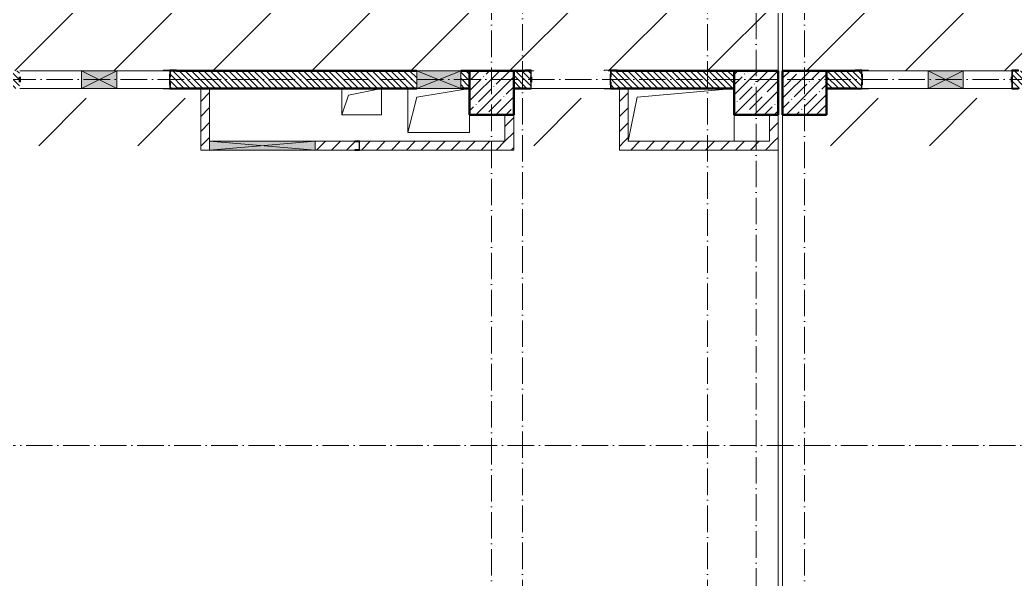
# Model space of a CAD drawing. Header units: millimetres. Extents: x 35697 to 388678, y -91946 to 171347.
# Drawn here: x 106510 to 117797, y 64030 to 70372 of the extents above; entities that cross this region are included whole.
import ezdxf

# ---------------------------------------------------------------- set-up
doc = ezdxf.new("R2010")
doc.units = ezdxf.units.MM
doc.linetypes.add('50_200_ШТРИХ_1Т_ш5_п1_п1_', pattern=[700, 500, -100, 0, -100])
for name, color, linetype, lineweight in [('2.1) ПГП окна 2.8 м', 5, 'Continuous', 30), ('3.1) ЖБ окна 1.2 м', 102, 'Continuous', 30), ('A-DETL-GENF-OTLN', 7, 'Continuous', 9), ('A-FLOR-____-OTLN', 7, 'Continuous', 9), ('A-GENM-____-MCUT', 7, 'Continuous', 25), ('A-GENM-____-OTLN', 7, 'Continuous', 9), ('A-GENM-____-OTLN-1', 7, 'Continuous', 25), ('A-GLAZ-____-OTLN', 7, 'Continuous', 9), ('A-WALL-____-MCUT-2', 7, 'Continuous', 50), ('A-WALL-____-PATT-1', 7, 'Continuous', 9), ('A-WALL-FNSH-MCUT-1', 7, 'Continuous', 9), ('I-WALL-____-OTLN', 7, 'Continuous', 9), ('S-COLS-____-MCUT', 7, 'Continuous', 50), ('S-COLS-____-OTLN', 7, 'Continuous', 9), ('S-GRID-____-OTLN-1', 7, '50_200_ШТРИХ_1Т_ш5_п1_п1_', 9)]:
    doc.layers.add(name, color=color, linetype=linetype, lineweight=lineweight)
pattern_1 = [(45, (50979.8, 168109.95), (-561.266, 561.266), [])]
pattern_2 = [(45, (43259.71, 63713.66), (-84.85281, 84.85281), [])]
pattern_3 = [(135, (43259.71, 63713.66), (-35.35534, -35.35534), [])]

# ---------------------------------------------------------------- blocks, each defined once
blk = doc.blocks.new('BSC_Колонна _Прямоугольная - 500х500-V56-АР1_План отверстий 2 этажа в осях 1-64_А-ГГ')
at = {"layer": 'S-COLS-____-OTLN'}
h = blk.add_hatch(dxfattribs=at)
h.set_pattern_fill('FP_85', color=256, style=0, pattern_type=2)
h.set_pattern_definition([(45, (-68600, -5831.04), (-114.04925, 114.04925), []), (45, (-68485.95, -5831.04), (-114.04925, 114.04925), [201.613, -40.323, 3.353, -36.97])])
h.paths.add_polyline_path([(-250, -250), (250, -250), (250, 250), (-250, 250)], flags=0)
at = {"layer": 'S-COLS-____-MCUT'}
for p, q in [((250, 250), (-250, 250)), ((-250, 250), (-250, -250)), ((250, -250), (250, 250)), ((-250, -250), (250, -250))]:
    blk.add_line(p, q, dxfattribs=at)
blk = doc.blocks.new('BSC_Колонна _Прямоугольная - 500х500-V113-АР1_План отверстий 2 этажа в осях 1-64_А-ГГ')
at = {"layer": 'S-COLS-____-OTLN'}
h = blk.add_hatch(dxfattribs=at)
h.set_pattern_fill('FP_142', color=256, style=0, pattern_type=2)
h.set_pattern_definition([(45, (-71600, -5831.04), (-114.04925, 114.04925), []), (45, (-71485.95, -5831.04), (-114.04925, 114.04925), [201.613, -40.323, 3.353, -36.97])])
h.paths.add_polyline_path([(-250, -250), (250, -250), (250, 250), (-250, 250)], flags=0)
at = {"layer": 'S-COLS-____-MCUT'}
for p, q in [((250, 250), (-250, 250)), ((-250, 250), (-250, -250)), ((250, -250), (250, 250)), ((-250, -250), (250, -250))]:
    blk.add_line(p, q, dxfattribs=at)
blk = doc.blocks.new('BSC_Колонна _Прямоугольная - 500х500-V131-АР1_План отверстий 2 этажа в осях 1-64_А-ГГ')
at = {"layer": 'S-COLS-____-OTLN'}
h = blk.add_hatch(dxfattribs=at)
h.set_pattern_fill('FP_161', color=256, style=0, pattern_type=2)
h.set_pattern_definition([(45, (-72150, -5831.04), (-114.04925, 114.04925), []), (45, (-72035.95, -5831.04), (-114.04925, 114.04925), [201.613, -40.323, 3.353, -36.97])])
h.paths.add_polyline_path([(-250, -250), (250, -250), (250, 250), (-250, 250)], flags=0)
at = {"layer": 'S-COLS-____-MCUT'}
for p, q in [((250, 250), (-250, 250)), ((-250, 250), (-250, -250)), ((250, -250), (250, 250)), ((-250, -250), (250, -250))]:
    blk.add_line(p, q, dxfattribs=at)
blk = doc.blocks.new('Фахверк_СКБ_Уголок - 200_3960_зеркало-28268689-АР1_План отверстий 2 этажа в осях 1-64_А-ГГ')
at = {"layer": 'A-GENM-____-MCUT'}
for p, q in [((200, 156), (125, 156)), ((125, 156), (125, 81)), ((131, 81), (131, 150)), ((131, 150), (200, 150)), ((200, 150), (200, 156)), ((125, 81), (131, 81)), ((131, 19), (125, 19)), ((125, 19), (125, -56)), ((131, -50), (131, 19)), ((125, -56), (200, -56)), ((200, -50), (131, -50)), ((200, -56), (200, -50))]:
    blk.add_line(p, q, dxfattribs=at)
blk = doc.blocks.new('Фахверк_СКБ_Уголок - 200_3960-28268576-АР1_План отверстий 2 этажа в осях 1-64_А-ГГ')
at = {"layer": 'A-GENM-____-MCUT'}
for p, q in [((200, 156), (125, 156)), ((125, 156), (125, 81)), ((131, 81), (131, 150)), ((131, 150), (200, 150)), ((200, 150), (200, 156)), ((125, 81), (131, 81)), ((131, 19), (125, 19)), ((125, 19), (125, -56)), ((131, -50), (131, 19)), ((125, -56), (200, -56)), ((200, -50), (131, -50)), ((200, -56), (200, -50))]:
    blk.add_line(p, q, dxfattribs=at)
blk = doc.blocks.new('154_Стойка_СКБ_Уголок - СМ-2480_200-28346303-АР1_План отверстий 2 этажа в осях 1-64_А-ГГ')
at = {"layer": 'A-GENM-____-MCUT'}
for p, q in [((125, 156), (125, 81)), ((200, 156), (125, 156)), ((131, 81), (131, 150)), ((131, 150), (200, 150)), ((200, 150), (200, 156)), ((125, 81), (131, 81)), ((131, 19), (125, 19)), ((125, 19), (125, -56)), ((131, -50), (131, 19)), ((125, -56), (200, -56)), ((200, -50), (131, -50)), ((200, -56), (200, -50))]:
    blk.add_line(p, q, dxfattribs=at)
blk = doc.blocks.new('Стойка_Влож_Полоса боковая - Полоса-28213942-АР1_План отверстий 2 этажа в осях 1-64_А-ГГ')
at = {"layer": 'A-GENM-____-OTLN'}
for p, q in [((-5, 60), (0, 60)), ((-5, -60), (-5, 60)), ((0, 31), (0, -31)), ((0, -60), (-5, -60))]:
    blk.add_line(p, q, dxfattribs=at)
blk = doc.blocks.new('Стойка_Влож_Уголок_Опорный - Уголок-28213941-АР1_План отверстий 2 этажа в осях 1-64_А-ГГ')
at = {"layer": 'A-GENM-____-OTLN'}
for p, q in [((-212, -6), (-212, 0)), ((0, 0), (0, -6)), ((-212, -75), (-212, -6)), ((-212, -6), (-206, -6)), ((-212, -75), (-206, -75)), ((-6, -6), (0, -6)), ((-6, -75), (0, -75)), ((0, -6), (0, -75))]:
    blk.add_line(p, q, dxfattribs=at)
blk = doc.blocks.new('154_Фахверк_СКБ_Швеллер - Тип_100_3960-28318856-АР1_План отверстий 2 этажа в осях 1-64_А-ГГ')
at = {"layer": 'A-GENM-____-MCUT'}
for p, q in [((175, 50), (125, 50)), ((125, 50), (125, -50)), ((128, 47), (175, 47)), ((128, -47), (128, 47)), ((175, 47), (175, 50)), ((125, -50), (175, -50)), ((175, -47), (128, -47)), ((175, -50), (175, -47))]:
    blk.add_line(p, q, dxfattribs=at)
blk = doc.blocks.new('AR_Отверстие прямоугольное _в плите_ - AR_Отверстие прямоугольное _в плите_-30552548-АР1_План отверстий 2 этажа в осях 1-64_А-ГГ')
at = {"layer": 'A-GENM-____-OTLN'}
for p, q in [((-500, 200), (600, 300)), ((-600, -300), (-500, 200)), ((600, -300), (600, 0))]:
    blk.add_line(p, q, dxfattribs=at)
blk = doc.blocks.new('AR_Отверстие прямоугольное _в плите_ - AR_Отверстие прямоугольное _в плите_-30553029-АР1_План отверстий 2 этажа в осях 1-64_А-ГГ')
at = {"layer": 'A-GENM-____-OTLN'}
for p, q in [((-350, 250), (-350, -250)), ((-250, 150), (350, 250)), ((-350, -250), (-250, 150)), ((350, -250), (350, -50)), ((-350, -250), (350, -250))]:
    blk.add_line(p, q, dxfattribs=at)
blk = doc.blocks.new('AR_Отверстие прямоугольное _в плите_ - AR_Отверстие прямоугольное _в плите_-V184-АР1_План отверстий 2 этажа в осях 1-64_А-ГГ')
at = {"layer": 'A-GENM-____-OTLN'}
for p, q in [((-225, 150), (-225, -150)), ((-150, 75), (225, 150)), ((225, -150), (225, 150)), ((-225, -150), (-150, 75)), ((-225, -150), (225, -150))]:
    blk.add_line(p, q, dxfattribs=at)
blk = doc.blocks.new('AR_Отверстие прямоугольное _в стене__БезПР - AR_Отверстие прямоугольное _в стене__БезПР-36427847-АР1_План отверстий 2 этажа в осях 1-64_А-ГГ')
at = {"layer": 'A-GLAZ-____-OTLN'}
blk.add_hatch(color=256, dxfattribs=at).paths.add_polyline_path([(250, 100), (-250, 100), (-250, -100), (250, -100)], flags=0)
at = {"layer": 'A-DETL-GENF-OTLN'}
for p, q in [((-250, -100), (-250, 100)), ((-250, 100), (250, 100)), ((250, 100), (-250, -100)), ((-250, 100), (250, -100)), ((250, 100), (-250, 100)), ((-250, 100), (-250, -100)), ((250, 100), (250, -100)), ((250, -100), (250, 100)), ((250, -100), (-250, -100)), ((-250, -100), (250, -100))]:
    blk.add_line(p, q, dxfattribs=at)
at = {"layer": 'A-GLAZ-____-OTLN'}
blk.add_line((250, 100), (-250, 100), dxfattribs=at)
blk = doc.blocks.new('AR_Отверстие прямоугольное _в стене__БезПР - AR_Отверстие прямоугольное _в стене__БезПР-36428632-АР1_План отверстий 2 этажа в осях 1-64_А-ГГ')
at = {"layer": 'A-GLAZ-____-OTLN'}
blk.add_hatch(color=256, dxfattribs=at).paths.add_polyline_path([(-200, -100), (200, -100), (200, 100), (-200, 100)], flags=0)
at = {"layer": 'A-DETL-GENF-OTLN'}
for p, q in [((-200, -100), (-200, 100)), ((-200, 100), (200, 100)), ((200, 100), (-200, -100)), ((-200, 100), (200, -100)), ((200, 100), (-200, 100)), ((-200, 100), (-200, -100)), ((200, 100), (200, -100)), ((200, -100), (200, 100)), ((200, -100), (-200, -100)), ((-200, -100), (200, -100))]:
    blk.add_line(p, q, dxfattribs=at)
at = {"layer": 'A-GLAZ-____-OTLN'}
blk.add_line((200, 100), (-200, 100), dxfattribs=at)
blk = doc.blocks.new('AR_Отверстие прямоугольное _в стене__БезПР - AR_Отверстие прямоугольное _в стене__БезПР-36428102-АР1_План отверстий 2 этажа в осях 1-64_А-ГГ')
at = {"layer": 'A-GLAZ-____-OTLN'}
blk.add_hatch(color=256, dxfattribs=at).paths.add_polyline_path([(-600, 50), (-600, -50), (600, -50), (600, 50)], flags=0)
at = {"layer": 'A-DETL-GENF-OTLN'}
for p, q in [((-600, -50), (-600, 50)), ((-600, 50), (600, 50)), ((600, 50), (-600, -50)), ((-600, 50), (600, -50)), ((600, 50), (-600, 50)), ((-600, 50), (-600, -50)), ((600, 50), (600, -50)), ((600, -50), (600, 50)), ((600, -50), (-600, -50)), ((-600, -50), (600, -50))]:
    blk.add_line(p, q, dxfattribs=at)
at = {"layer": 'A-GLAZ-____-OTLN'}
blk.add_line((600, 50), (-600, 50), dxfattribs=at)
blk = doc.blocks.new('2этаж')
at = {"layer": 'S-GRID-____-OTLN-1', "color": 251, "ltscale": 0.6, "true_color": 0x636466}
for p, q in [((53358.3, 508896.9), (53358.3, 454533.3)), ((55458.3, 508896.9), (55458.3, 454750.2)), ((53008.3, 454750.2), (53008.3, 469166.5)), ((56008.3, 454533.3), (56008.3, 469166.5)), ((56558.3, 454750.2), (56558.3, 469166.5)), ((74727.1, 464997), (-20260.4, 464997)), ((88359, 460847), (-20260.4, 460847))]:
    blk.add_line(p, q, dxfattribs=at)

msp = doc.modelspace()

# ---------------------------------------------------------------- hatches: boundary and pattern name
at = {"layer": '2.1) ПГП окна 2.8 м'}
h = msp.add_hatch(dxfattribs=at)
h.set_pattern_fill('ANSI31', color=5, scale=250)
h.set_pattern_definition(pattern_1)
h.paths.add_polyline_path([(82110, 72895), (132260, 72895), (132260, 69795), (82110, 69795)])
h = msp.add_hatch(dxfattribs=at)
h.set_pattern_fill('ANSI31', color=5, scale=250)
h.set_pattern_definition(pattern_1)
h.paths.add_polyline_path([(118048, 69483), (115772, 69483), (115772, 69183), (115222, 69183), (115222, 68945), (118048, 68945)])
h.paths.add_polyline_path([(108450, 69483), (106230, 69483), (106230, 69083), (100810, 69083), (100810, 69483), (100072, 69483), (100072, 69083), (99348, 69083), (99348, 69483), (97222, 69483), (97222, 69083), (95122, 69083), (95122, 68945), (100200, 68945), (100200, 69362), (100680, 69362), (100680, 68945), (108450, 68945)])
h.paths.add_polyline_path([(113210, 69483), (112210, 69483), (112210, 68945), (113210, 68945)])
h.paths.add_polyline_path([(90860, 69785), (89393, 69614, -1), (89393, 69564), (90307, 68945), (90860, 68945)])
at = {"layer": 'A-WALL-____-PATT-1'}
h = msp.add_hatch(dxfattribs=at)
h.set_pattern_fill('FP_6', color=256, style=0, pattern_type=2)
h.set_pattern_definition(pattern_3)
h.paths.add_polyline_path([(111510, 69595), (111610, 69595), (111610, 69795), (111510, 69795), (111510, 69601)], flags=0)
h.paths.add_polyline_path([(111010, 69595), (111010, 69795), (108216, 69794), (108216, 69726), (108210, 69726), (108210, 69664), (108216, 69664), (108216, 69595), (110410, 69595)], flags=0)
h.paths.add_polyline_path([(106435, 69595), (106504, 69595), (106504, 69664), (106510, 69664), (106510, 69726), (106504, 69726), (106504, 69795), (106110, 69795), (106110, 69595)], flags=0)
h = msp.add_hatch(dxfattribs=at)
h.set_pattern_fill('FP_6', color=256, style=0, pattern_type=2)
h.set_pattern_definition(pattern_3)
h.paths.add_polyline_path([(113285, 69595), (114610, 69595), (114610, 69795), (113216, 69795), (113216, 69726), (113210, 69726), (113210, 69664), (113216, 69664), (113216, 69595)], flags=0)
h.paths.add_polyline_path([(112235, 69595), (112304, 69595), (112304, 69664), (112310, 69664), (112310, 69726), (112304, 69726), (112304, 69795), (112110, 69795), (112110, 69595), (112177, 69595)], flags=0)
h = msp.add_hatch(dxfattribs=at)
h.set_pattern_fill('FP_6', color=256, style=0, pattern_type=2)
h.set_pattern_definition(pattern_3)
h.paths.add_polyline_path([(117966, 69595), (118160, 69595), (118160, 69795), (117766, 69795), (117766, 69726), (117760, 69726), (117760, 69664), (117766, 69664), (117766, 69595), (117835, 69595)], flags=0)
h.paths.add_polyline_path([(115660, 69595), (116054, 69595), (116054, 69664), (116060, 69664), (116060, 69726), (116054, 69726), (116054, 69795), (115660, 69795), (115660, 69635)], flags=0)
h = msp.add_hatch(dxfattribs=at)
h.set_pattern_fill('FP_4', color=256, style=0, pattern_type=2)
h.set_pattern_definition(pattern_2)
h.paths.add_polyline_path([(108660, 68895), (108660, 69595), (108560, 69595), (108560, 68895)], flags=0)
h = msp.add_hatch(dxfattribs=at)
h.set_pattern_fill('FP_4', color=256, style=0, pattern_type=2)
h.set_pattern_definition(pattern_2)
h.paths.add_polyline_path([(113410, 68995), (113410, 69595), (113310, 69595), (113310, 68995)], flags=0)
h = msp.add_hatch(dxfattribs=at)
h.set_pattern_fill('FP_4', color=256, style=0, pattern_type=2)
h.set_pattern_definition(pattern_2)
h.paths.add_polyline_path([(112110, 68995), (112110, 69295), (112010, 69295), (112010, 68995)], flags=0)
h = msp.add_hatch(dxfattribs=at)
h.set_pattern_fill('FP_4', color=256, style=0, pattern_type=2)
h.set_pattern_definition(pattern_2)
h.paths.add_polyline_path([(115110, 68995), (115110, 69295), (115010, 69295), (115010, 68995)], flags=0)
h = msp.add_hatch(dxfattribs=at)
h.set_pattern_fill('FP_4', color=256, style=0, pattern_type=2)
h.set_pattern_definition(pattern_2)
h.paths.add_polyline_path([(112110, 68895), (112110, 68995), (110360, 68995), (110360, 68895), (110410, 68895)], flags=0)
h.paths.add_polyline_path([(110310, 68895), (110310, 68898), (110357, 68898), (110357, 68992), (110310, 68992), (110310, 68995), (109860, 68995), (109860, 68895)], flags=0)
h = msp.add_hatch(dxfattribs=at)
h.set_pattern_fill('FP_4', color=256, style=0, pattern_type=2)
h.set_pattern_definition(pattern_2)
h.paths.add_polyline_path([(115110, 68895), (115110, 68995), (113310, 68995), (113310, 68895), (113945, 68895)], flags=0)

# ---------------------------------------------------------------- linework, layer by layer
at = {"layer": 'A-FLOR-____-OTLN'}
for p, q in [((115110, 69795), (115110, 72695)), ((115160, 72695), (115160, 69795)), ((110160, 69295), (110160, 69595)), ((110610, 69595), (110610, 69295)), ((110910, 69095), (110910, 69595)), ((110610, 69295), (110160, 69295)), ((111610, 69295), (111610, 69095)), ((114610, 69295), (114610, 68995)), ((115160, 69295), (115160, 62295)), ((111610, 69095), (110910, 69095)), ((115110, 62295), (115110, 68895))]:
    msp.add_line(p, q, dxfattribs=at)
at = {"layer": 'A-WALL-____-MCUT-2'}
for p, q in [((111010, 69795), (108285, 69795)), ((111610, 69795), (111510, 69795)), ((112235, 69795), (112110, 69795)), ((114610, 69795), (113285, 69795)), ((115985, 69795), (115660, 69795)), ((106510, 69664), (106510, 69726)), ((112310, 69664), (112310, 69726)), ((117760, 69726), (117760, 69664)), ((108285, 69595), (111010, 69595)), ((111510, 69595), (111610, 69595)), ((112110, 69595), (112235, 69595)), ((113285, 69595), (114610, 69595)), ((115660, 69595), (115985, 69595))]:
    msp.add_line(p, q, dxfattribs=at)
at = {"layer": 'A-WALL-FNSH-MCUT-1'}
for p, q in [((108560, 69595), (108560, 68895)), ((108660, 68995), (108660, 69595)), ((113310, 69595), (113310, 68895)), ((113410, 68995), (113410, 69595)), ((112010, 69295), (112010, 68995)), ((112110, 68895), (112110, 69295)), ((115010, 69295), (115010, 68995)), ((115110, 68895), (115110, 69295)), ((110310, 68995), (109860, 68995)), ((112010, 68995), (110360, 68995)), ((115010, 68995), (113410, 68995)), ((108560, 68895), (108660, 68895)), ((109860, 68895), (110310, 68895)), ((110360, 68895), (112110, 68895)), ((113310, 68895), (115110, 68895))]:
    msp.add_line(p, q, dxfattribs=at)
at = {"layer": 'I-WALL-____-OTLN'}
for p, q in [((106510, 69795), (107210, 69795)), ((107610, 69795), (108210, 69795)), ((112310, 69795), (112340, 69795)), ((113180, 69795), (113210, 69795)), ((116060, 69795), (116810, 69795)), ((117210, 69795), (117760, 69795)), ((107210, 69595), (106510, 69595)), ((108210, 69595), (107610, 69595)), ((113210, 69595), (112310, 69595)), ((116810, 69595), (116060, 69595)), ((117760, 69595), (117210, 69595))]:
    msp.add_line(p, q, dxfattribs=at)

# ---------------------------------------------------------------- block references
at = {"layer": '3.1) ЖБ окна 1.2 м'}
msp.add_blockref('2этаж', (58851, -395302), dxfattribs=at)
at = {"layer": 'A-GENM-____-OTLN'}
for name, p, rotation in [('Стойка_Влож_Уголок_Опорный - Уголок-28213941-АР1_План отверстий 2 этажа в осях 1-64_А-ГГ', (108210, 69589), 269.9999999999995), ('Стойка_Влож_Уголок_Опорный - Уголок-28213941-АР1_План отверстий 2 этажа в осях 1-64_А-ГГ', (113210, 69589), 269.9999999999995), ('Стойка_Влож_Уголок_Опорный - Уголок-28213941-АР1_План отверстий 2 этажа в осях 1-64_А-ГГ', (116060, 69801), 89.99999999999955), ('Стойка_Влож_Полоса боковая - Полоса-28213942-АР1_План отверстий 2 этажа в осях 1-64_А-ГГ', (116060, 69695), 180)]:
    msp.add_blockref(name, p, dxfattribs=dict(at, rotation=rotation))
for name, p in [('Стойка_Влож_Полоса боковая - Полоса-28213942-АР1_План отверстий 2 этажа в осях 1-64_А-ГГ', (108210, 69695)), ('Стойка_Влож_Полоса боковая - Полоса-28213942-АР1_План отверстий 2 этажа в осях 1-64_А-ГГ', (113210, 69695)), ('AR_Отверстие прямоугольное _в плите_ - AR_Отверстие прямоугольное _в плите_-V184-АР1_План отверстий 2 этажа в осях 1-64_А-ГГ', (110385, 69445)), ('AR_Отверстие прямоугольное _в плите_ - AR_Отверстие прямоугольное _в плите_-30553029-АР1_План отверстий 2 этажа в осях 1-64_А-ГГ', (111260, 69345)), ('AR_Отверстие прямоугольное _в плите_ - AR_Отверстие прямоугольное _в плите_-30552548-АР1_План отверстий 2 этажа в осях 1-64_А-ГГ', (114010, 69295))]:
    msp.add_blockref(name, p, dxfattribs=at)
at = {"layer": 'A-GENM-____-OTLN-1'}
for name, p in [('154_Стойка_СКБ_Уголок - СМ-2480_200-28346303-АР1_План отверстий 2 этажа в осях 1-64_А-ГГ', (108085, 69645)), ('154_Стойка_СКБ_Уголок - СМ-2480_200-28346303-АР1_План отверстий 2 этажа в осях 1-64_А-ГГ', (113085, 69645)), ('Фахверк_СКБ_Уголок - 200_3960-28268576-АР1_План отверстий 2 этажа в осях 1-64_А-ГГ', (117635, 69645))]:
    msp.add_blockref(name, p, dxfattribs=at)
at = {"layer": 'A-GENM-____-OTLN-1', "rotation": 180}
for name, p in [('Фахверк_СКБ_Уголок - 200_3960_зеркало-28268689-АР1_План отверстий 2 этажа в осях 1-64_А-ГГ', (112435, 69745)), ('154_Стойка_СКБ_Уголок - СМ-2480_200-28346303-АР1_План отверстий 2 этажа в осях 1-64_А-ГГ', (116185, 69745)), ('154_Фахверк_СКБ_Швеллер - Тип_100_3960-28318856-АР1_План отверстий 2 этажа в осях 1-64_А-ГГ', (110485, 68945))]:
    msp.add_blockref(name, p, dxfattribs=at)
at = {"layer": 'A-GLAZ-____-OTLN', "rotation": 180}
for name, p in [('AR_Отверстие прямоугольное _в стене__БезПР - AR_Отверстие прямоугольное _в стене__БезПР-36428632-АР1_План отверстий 2 этажа в осях 1-64_А-ГГ', (107410, 69695)), ('AR_Отверстие прямоугольное _в стене__БезПР - AR_Отверстие прямоугольное _в стене__БезПР-36427847-АР1_План отверстий 2 этажа в осях 1-64_А-ГГ', (111260, 69695)), ('AR_Отверстие прямоугольное _в стене__БезПР - AR_Отверстие прямоугольное _в стене__БезПР-36428632-АР1_План отверстий 2 этажа в осях 1-64_А-ГГ', (117010, 69695)), ('AR_Отверстие прямоугольное _в стене__БезПР - AR_Отверстие прямоугольное _в стене__БезПР-36428102-АР1_План отверстий 2 этажа в осях 1-64_А-ГГ', (109260, 68945))]:
    msp.add_blockref(name, p, dxfattribs=at)
at = {"layer": 'S-COLS-____-OTLN'}
for name, p in [('BSC_Колонна _Прямоугольная - 500х500-V56-АР1_План отверстий 2 этажа в осях 1-64_А-ГГ', (111860, 69545)), ('BSC_Колонна _Прямоугольная - 500х500-V113-АР1_План отверстий 2 этажа в осях 1-64_А-ГГ', (114860, 69545)), ('BSC_Колонна _Прямоугольная - 500х500-V131-АР1_План отверстий 2 этажа в осях 1-64_А-ГГ', (115410, 69545))]:
    msp.add_blockref(name, p, dxfattribs=at)

doc.saveas('drawing.dxf')
